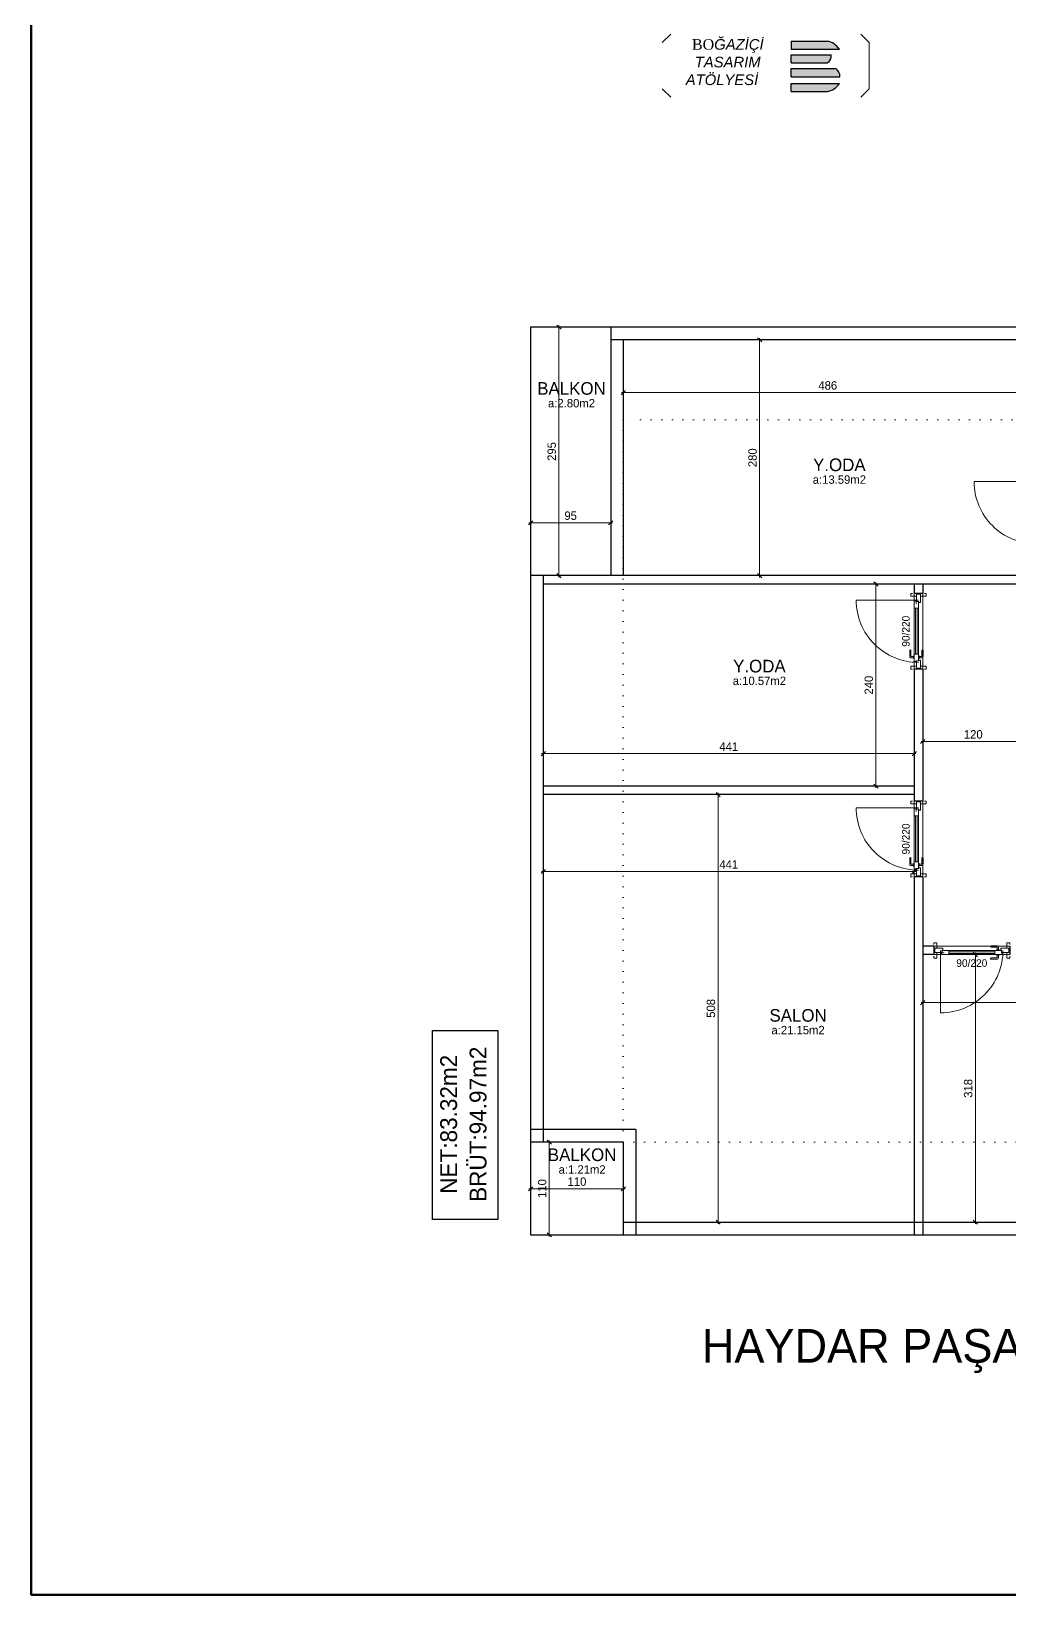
# Model space of a CAD drawing. Header units: centimetres. Extents: x 562865 to 1310255, y -148070 to 32737.
# Drawn here: x 613075 to 614236, y 5915 to 7772 of the extents above; entities that cross this region are included whole.
import ezdxf
from ezdxf.enums import TextEntityAlignment as Align

# ---------------------------------------------------------------- set-up
doc = ezdxf.new("R2010")
doc.units = ezdxf.units.CM
doc.header["$LTSCALE"] = 2.5
doc.linetypes.add('DOT', pattern=[0.25, 0, -0.25])
doc.layers.get('0').update_dxf_attribs({"color": 86})
for name, color, linetype, lineweight in [('_grns-03_Arka', 33, 'Continuous', 0), ('ADAKENARI', 18, 'Continuous', 5), ('DUVAR', 4, 'Continuous', 30), ('duvar-kesim', 7, 'Continuous', 0), ('GÖRÜNÜŞLER', 96, 'Continuous', 25), ('iç ölçü', 106, 'Continuous', 18), ('kapi', 9, 'Continuous', 0), ('kolon', 1, 'Continuous', 53), ('Z_YOL_ADI', 7, 'Continuous', 0)]:
    doc.layers.add(name, color=color, linetype=linetype, lineweight=lineweight)
for name, color, linetype in [('alan', 7, 'Continuous'), ('kapi-yazi', 7, 'Continuous'), ('mahal', 7, 'Continuous')]:
    doc.layers.add(name, color=color, linetype=linetype)
doc.styles.add('autodim', font='times.ttf')
doc.styles.add('PINAR', font='comic.ttf')
doc.dimstyles.new('TEMİZ ÖLÇÜ', dxfattribs={"dimtxt": 10, "dimasz": 5, "dimexe": 1.8, "dimexo": 0.625, "dimgap": 3, "dimtad": 1, "dimdec": 0, "dimrnd": 0.5, "dimzin": 1, "dimdsep": 46, "dimtxsty": 'PINAR', "dimblk": 'OBLIQUE', "dimcen": 0.9, "dimdle": 2, "dimclrd": 256, "dimclre": 256, "dimclrt": 7, "dimadec": 0, "dimazin": 0, "dimtfac": 1, "dimtdec": 0, "dimtofl": 0, "dimtmove": 2, "dimatfit": 2, "dimfxl": 10, "dimfxlon": 1, "dimlwd": -1, "dimlwe": -1, "dimarcsym": 0})

# ---------------------------------------------------------------- blocks, each defined once
blk = doc.blocks.new('_Oblique')
at = {"color": 0, "linetype": 'ByBlock', "lineweight": -2}
blk.add_line((-0.5, -0.5), (0.5, 0.5), dxfattribs=at)
blk = doc.blocks.new('*D992')
at = {"layer": 'Defpoints', "color": 0}
for p in [(613911.3, 7405.3), (613939.6, 7405.3), (613911.3, 7125.3)]:
    blk.add_point(p, dxfattribs=at)
at = {"layer": 'iç ölçü'}
for p, q in [((613939.6, 7123.3), (613939.6, 7407.3)), ((613929.6, 7405.3), (613941.4, 7405.3)), ((613929.6, 7125.3), (613941.4, 7125.3))]:
    blk.add_line(p, q, dxfattribs=at)
at = {"layer": 'iç ölçü', "linetype": 'ByBlock', "xscale": 5, "yscale": 5, "zscale": 5}
for p, rotation in [((613939.6, 7405.3), 90), ((613939.6, 7125.3), 270)]:
    blk.add_blockref('_Oblique', p, dxfattribs=dict(at, rotation=rotation))
at = {"layer": 'iç ölçü', "color": 7, "insert": (613931.2, 7265.3), "char_height": 10, "attachment_point": 5, "rotation": 90, "style": 'PINAR'}
blk.add_mtext('280', dxfattribs=at)
blk = doc.blocks.new('*D993')
at = {"layer": 'Defpoints', "color": 0}
for p in [(613777.8, 7359.8), (614263.1, 7359.8), (613777.8, 7342.6)]:
    blk.add_point(p, dxfattribs=at)
at = {"layer": 'iç ölçü'}
for p, q in [((613777.8, 7352.6), (613777.8, 7340.8)), ((614263.1, 7352.6), (614263.1, 7340.8)), ((614265.1, 7342.6), (613775.8, 7342.6))]:
    blk.add_line(p, q, dxfattribs=at)
at = {"layer": 'iç ölçü', "linetype": 'ByBlock', "xscale": 5, "yscale": 5, "zscale": 5, "rotation": 180}
blk.add_blockref('_Oblique', (613777.8, 7342.6), dxfattribs=at)
at = {"layer": 'iç ölçü', "linetype": 'ByBlock', "xscale": 5, "yscale": 5, "zscale": 5}
blk.add_blockref('_Oblique', (614263.1, 7342.6), dxfattribs=at)
at = {"layer": 'iç ölçü', "color": 7, "insert": (614020.4, 7351.1), "char_height": 10, "attachment_point": 5, "style": 'PINAR'}
blk.add_mtext('486', dxfattribs=at)
blk = doc.blocks.new('*D994')
at = {"layer": 'Defpoints', "color": 0}
for p in [(614133.1, 6617.5), (614393.1, 6618.4), (614393.1, 6617.5)]:
    blk.add_point(p, dxfattribs=at)
at = {"layer": 'iç ölçü'}
for p, q in [((614131.1, 6618.4), (614395.1, 6618.4)), ((614133.1, 6618.1), (614133.1, 6620.2)), ((614393.1, 6618.1), (614393.1, 6620.2))]:
    blk.add_line(p, q, dxfattribs=at)
at = {"layer": 'iç ölçü', "linetype": 'ByBlock', "xscale": 5, "yscale": 5, "zscale": 5, "rotation": 180}
blk.add_blockref('_Oblique', (614133.1, 6618.4), dxfattribs=at)
at = {"layer": 'iç ölçü', "linetype": 'ByBlock', "xscale": 5, "yscale": 5, "zscale": 5}
blk.add_blockref('_Oblique', (614393.1, 6618.4), dxfattribs=at)
at = {"layer": 'iç ölçü', "color": 7, "insert": (614263.1, 6626.9), "char_height": 10, "attachment_point": 5, "style": 'PINAR'}
blk.add_mtext('260', dxfattribs=at)
blk = doc.blocks.new('*D995')
at = {"layer": 'Defpoints', "color": 0}
for p in [(614184.5, 6675.3), (614184.5, 6357.6), (614195.6, 6357.6)]:
    blk.add_point(p, dxfattribs=at)
at = {"layer": 'iç ölçü'}
for p, q in [((614185.6, 6675.3), (614197.4, 6675.3)), ((614195.6, 6677.3), (614195.6, 6355.6)), ((614185.6, 6357.6), (614197.4, 6357.6))]:
    blk.add_line(p, q, dxfattribs=at)
at = {"layer": 'iç ölçü', "linetype": 'ByBlock', "xscale": 5, "yscale": 5, "zscale": 5}
for p, rotation in [((614195.6, 6675.3), 90), ((614195.6, 6357.6), 270)]:
    blk.add_blockref('_Oblique', p, dxfattribs=dict(at, rotation=rotation))
at = {"layer": 'iç ölçü', "color": 7, "insert": (614187.1, 6516.5), "char_height": 10, "attachment_point": 5, "rotation": 90, "style": 'PINAR'}
blk.add_mtext('318', dxfattribs=at)
blk = doc.blocks.new('*D996')
at = {"layer": 'Defpoints', "color": 0}
for p in [(614133.1, 6940.1), (614253.1, 6940.1), (614253.1, 6928.4)]:
    blk.add_point(p, dxfattribs=at)
at = {"layer": 'iç ölçü'}
for p, q in [((614131.1, 6928.4), (614255.1, 6928.4)), ((614133.1, 6938.4), (614133.1, 6926.6)), ((614253.1, 6938.4), (614253.1, 6926.6))]:
    blk.add_line(p, q, dxfattribs=at)
at = {"layer": 'iç ölçü', "linetype": 'ByBlock', "xscale": 5, "yscale": 5, "zscale": 5, "rotation": 180}
blk.add_blockref('_Oblique', (614133.1, 6928.4), dxfattribs=at)
at = {"layer": 'iç ölçü', "linetype": 'ByBlock', "xscale": 5, "yscale": 5, "zscale": 5}
blk.add_blockref('_Oblique', (614253.1, 6928.4), dxfattribs=at)
at = {"layer": 'iç ölçü', "color": 7, "insert": (614193.1, 6936.8), "char_height": 10, "attachment_point": 5, "style": 'PINAR'}
blk.add_mtext('120', dxfattribs=at)
blk = doc.blocks.new('fm-door1')
at = {"linetype": 'Continuous'}
for p, q in [((0, 25), (0, -25)), ((100, 25), (0, 25)), ((80, 32), (80, 0)), ((84, 28), (128, 28)), ((90, 50), (910, 50)), ((90, 50), (90, 30)), ((100, 30), (90, 30)), ((100, 30), (100, -5)), ((100, 30), (100, -5)), ((100, 0), (900, 0)), ((190, 50), (190, 0)), ((810, 50), (810, 0)), ((910, 30), (900, 30)), ((900, 30), (900, -5)), ((900, 25), (1000, 25)), ((910, 50), (910, 30)), ((1000, 25), (1000, -25)), ((110, -25), (0, -25)), ((100, -5), (110, -5)), ((110, -5), (100, -5)), ((110, -5), (110, -25)), ((110, -25), (110, -5)), ((890, -25), (890, -5)), ((890, -5), (900, -5)), ((890, -25), (1000, -25))]:
    blk.add_line(p, q, dxfattribs=at)
at = {"color": 8, "linetype": 'Continuous'}
for p, q in [((190, 35), (810, 35)), ((190, 15), (810, 15))]:
    blk.add_line(p, q, dxfattribs=at)
at = {"linetype": 'Continuous'}
for points in [[(858, 58), (858, 89, 0.414214), (842, 104), (759, 104, 1), (759, 89), (835, 89, -0.414214), (842, 81), (842, 58)], [(858, -8), (858, -39, -0.414214), (842, -54), (759, -54, -1), (759, -39), (835, -39, 0.414214), (842, -31), (842, -8)]]:
    blk.add_lwpolyline(points, format="xyb", dxfattribs=at)
for points in [[(869, 50), (869, 58), (831, 58), (831, 50)], [(869, 0), (869, -8), (831, -8), (831, 0)]]:
    blk.add_lwpolyline(points, dxfattribs=at)
blk.add_circle((84, 32), 4.26, dxfattribs=at)
blk = doc.blocks.new('*D999')
at = {"layer": 'Defpoints', "color": 0}
for p in [(613902.9, 6865.3), (613890.3, 6357.6), (613902.9, 6357.6)]:
    blk.add_point(p, dxfattribs=at)
at = {"layer": 'iç ölçü'}
for p, q in [((613900.3, 6865.3), (613888.5, 6865.3)), ((613890.3, 6867.3), (613890.3, 6355.6)), ((613900.3, 6357.6), (613888.5, 6357.6))]:
    blk.add_line(p, q, dxfattribs=at)
at = {"layer": 'iç ölçü', "linetype": 'ByBlock', "xscale": 5, "yscale": 5, "zscale": 5}
for p, rotation in [((613890.3, 6865.3), 90), ((613890.3, 6357.6), 270)]:
    blk.add_blockref('_Oblique', p, dxfattribs=dict(at, rotation=rotation))
at = {"layer": 'iç ölçü', "color": 7, "insert": (613881.8, 6611.5), "char_height": 10, "attachment_point": 5, "rotation": 90, "style": 'PINAR'}
blk.add_mtext('508', dxfattribs=at)
blk = doc.blocks.new('*D1000')
at = {"layer": 'Defpoints', "color": 0}
for p in [(614123.1, 6774.1), (613682.8, 6755.6), (614123.1, 6755.6)]:
    blk.add_point(p, dxfattribs=at)
at = {"layer": 'iç ölçü'}
for p, q in [((613680.8, 6774.1), (614125.1, 6774.1)), ((613682.8, 6764.1), (613682.8, 6775.9)), ((614123.1, 6764.1), (614123.1, 6775.9))]:
    blk.add_line(p, q, dxfattribs=at)
at = {"layer": 'iç ölçü', "linetype": 'ByBlock', "xscale": 5, "yscale": 5, "zscale": 5, "rotation": 180}
blk.add_blockref('_Oblique', (613682.8, 6774.1), dxfattribs=at)
at = {"layer": 'iç ölçü', "linetype": 'ByBlock', "xscale": 5, "yscale": 5, "zscale": 5}
blk.add_blockref('_Oblique', (614123.1, 6774.1), dxfattribs=at)
at = {"layer": 'iç ölçü', "color": 7, "insert": (613902.9, 6782.4), "char_height": 10, "attachment_point": 5, "style": 'PINAR'}
blk.add_mtext('441', dxfattribs=at)
blk = doc.blocks.new('*D1004')
at = {"layer": 'Defpoints', "color": 0}
for p in [(614043.1, 7115.3), (614077.6, 7115.3), (614043.1, 6875.3)]:
    blk.add_point(p, dxfattribs=at)
at = {"layer": 'iç ölçü'}
for p, q in [((614067.6, 7115.3), (614079.4, 7115.3)), ((614077.6, 6873.3), (614077.6, 7117.3)), ((614067.6, 6875.3), (614079.4, 6875.3))]:
    blk.add_line(p, q, dxfattribs=at)
at = {"layer": 'iç ölçü', "linetype": 'ByBlock', "xscale": 5, "yscale": 5, "zscale": 5}
for p, rotation in [((614077.6, 7115.3), 90), ((614077.6, 6875.3), 270)]:
    blk.add_blockref('_Oblique', p, dxfattribs=dict(at, rotation=rotation))
at = {"layer": 'iç ölçü', "color": 7, "insert": (614069.2, 6995.3), "char_height": 10, "attachment_point": 5, "rotation": 90, "style": 'PINAR'}
blk.add_mtext('240', dxfattribs=at)
blk = doc.blocks.new('*D1005')
at = {"layer": 'Defpoints', "color": 0}
for p in [(613682.8, 7077.3), (614123.1, 7077.3), (613682.8, 6914)]:
    blk.add_point(p, dxfattribs=at)
at = {"layer": 'iç ölçü'}
for p, q in [((614125.1, 6914), (613680.8, 6914)), ((613682.8, 6924), (613682.8, 6912.2)), ((614123.1, 6924), (614123.1, 6912.2))]:
    blk.add_line(p, q, dxfattribs=at)
at = {"layer": 'iç ölçü', "linetype": 'ByBlock', "xscale": 5, "yscale": 5, "zscale": 5, "rotation": 180}
blk.add_blockref('_Oblique', (613682.8, 6914), dxfattribs=at)
at = {"layer": 'iç ölçü', "linetype": 'ByBlock', "xscale": 5, "yscale": 5, "zscale": 5}
blk.add_blockref('_Oblique', (614123.1, 6914), dxfattribs=at)
at = {"layer": 'iç ölçü', "color": 7, "insert": (613902.9, 6922.3), "char_height": 10, "attachment_point": 5, "style": 'PINAR'}
blk.add_mtext('441', dxfattribs=at)
blk = doc.blocks.new('*D1008')
at = {"layer": 'Defpoints', "color": 0}
for p in [(613667.8, 7221.5), (613762.8, 7221.5), (613667.8, 7188)]:
    blk.add_point(p, dxfattribs=at)
at = {"layer": 'iç ölçü'}
for p, q in [((613764.8, 7188), (613665.8, 7188)), ((613667.8, 7198), (613667.8, 7186.2)), ((613762.8, 7198), (613762.8, 7186.2))]:
    blk.add_line(p, q, dxfattribs=at)
at = {"layer": 'iç ölçü', "linetype": 'ByBlock', "xscale": 5, "yscale": 5, "zscale": 5, "rotation": 180}
blk.add_blockref('_Oblique', (613667.8, 7188), dxfattribs=at)
at = {"layer": 'iç ölçü', "linetype": 'ByBlock', "xscale": 5, "yscale": 5, "zscale": 5}
blk.add_blockref('_Oblique', (613762.8, 7188), dxfattribs=at)
at = {"layer": 'iç ölçü', "color": 7, "insert": (613715.3, 7196.5), "char_height": 10, "attachment_point": 5, "style": 'PINAR'}
blk.add_mtext('95', dxfattribs=at)
blk = doc.blocks.new('*D1009')
at = {"layer": 'Defpoints', "color": 0}
for p in [(613701.4, 7420.3), (613719.3, 7420.3), (613719.3, 7125.3)]:
    blk.add_point(p, dxfattribs=at)
at = {"layer": 'iç ölçü'}
for p, q in [((613711.4, 7420.3), (613699.6, 7420.3)), ((613701.4, 7123.3), (613701.4, 7422.3)), ((613711.4, 7125.3), (613699.6, 7125.3))]:
    blk.add_line(p, q, dxfattribs=at)
at = {"layer": 'iç ölçü', "linetype": 'ByBlock', "xscale": 5, "yscale": 5, "zscale": 5}
for p, rotation in [((613701.4, 7420.3), 90), ((613701.4, 7125.3), 270)]:
    blk.add_blockref('_Oblique', p, dxfattribs=dict(at, rotation=rotation))
at = {"layer": 'iç ölçü', "color": 7, "insert": (613692.9, 7272.8), "char_height": 10, "attachment_point": 5, "rotation": 90, "style": 'PINAR'}
blk.add_mtext('295', dxfattribs=at)
blk = doc.blocks.new('*D1010')
at = {"layer": 'Defpoints', "color": 0}
for p in [(613667.8, 6397.3), (613667.8, 6375.9), (613777.8, 6375.9)]:
    blk.add_point(p, dxfattribs=at)
at = {"layer": 'iç ölçü'}
for p, q in [((613779.8, 6397.3), (613665.8, 6397.3)), ((613667.8, 6387.3), (613667.8, 6399.1)), ((613777.8, 6387.3), (613777.8, 6399.1))]:
    blk.add_line(p, q, dxfattribs=at)
at = {"layer": 'iç ölçü', "linetype": 'ByBlock', "xscale": 5, "yscale": 5, "zscale": 5, "rotation": 180}
blk.add_blockref('_Oblique', (613667.8, 6397.3), dxfattribs=at)
at = {"layer": 'iç ölçü', "linetype": 'ByBlock', "xscale": 5, "yscale": 5, "zscale": 5}
blk.add_blockref('_Oblique', (613777.8, 6397.3), dxfattribs=at)
at = {"layer": 'iç ölçü', "color": 7, "insert": (613722.8, 6405.7), "char_height": 10, "attachment_point": 5, "style": 'PINAR'}
blk.add_mtext('110', dxfattribs=at)
blk = doc.blocks.new('*D1011')
at = {"layer": 'Defpoints', "color": 0}
for p in [(613691.8, 6452.6), (613689.9, 6342.6), (613691.8, 6342.6)]:
    blk.add_point(p, dxfattribs=at)
at = {"layer": 'iç ölçü'}
for p, q in [((613691.2, 6452.6), (613688.1, 6452.6)), ((613689.9, 6454.6), (613689.9, 6340.6)), ((613691.2, 6342.6), (613688.1, 6342.6))]:
    blk.add_line(p, q, dxfattribs=at)
at = {"layer": 'iç ölçü', "linetype": 'ByBlock', "xscale": 5, "yscale": 5, "zscale": 5}
for p, rotation in [((613689.9, 6452.6), 90), ((613689.9, 6342.6), 270)]:
    blk.add_blockref('_Oblique', p, dxfattribs=dict(at, rotation=rotation))
at = {"layer": 'iç ölçü', "color": 7, "insert": (613681.5, 6397.6), "char_height": 10, "attachment_point": 5, "rotation": 90, "style": 'PINAR'}
blk.add_mtext('110', dxfattribs=at)
blk = doc.blocks.new('A$C1BDB261E')
at = {"layer": 'DUVAR'}
h = blk.add_hatch(color=41, dxfattribs=at)
h.dxf.hatch_style = 1
h.paths.add_polyline_path([(195.7, 57.1), (210.2, 57.1, 0.202686), (195.7, 66.8), (153.1, 66.8), (153.1, 57.1)])
h.paths.add_polyline_path([(153.1, 50.6), (153.1, 40.9), (195.7, 40.9, 0.299894), (200.5, 50.6), (195.7, 50.6)])
h.paths.add_polyline_path([(210.7, 24.4, 0.299894), (205.8, 34.1), (201, 34.1), (153.1, 34.1), (153.1, 24.4)])
h.paths.add_polyline_path([(195.7, 6.7, 0.202686), (210.2, 16.4), (195.7, 16.4), (153.1, 16.4), (153.1, 6.7)])
at = {"layer": '_grns-03_Arka'}
for p, q in [((0, 65), (10, 75)), ((245.7, 65), (235.7, 75)), ((245.7, 65), (245.7, 10)), ((10, 0), (0, 10)), ((235.7, 0), (245.7, 10))]:
    blk.add_line(p, q, dxfattribs=at)
at = {"layer": 'DUVAR', "color": 41}
for p, q in [((153.1, 66.8), (153.1, 57.1)), ((153.1, 66.8), (195.7, 66.8)), ((153.1, 57.1), (195.7, 57.1)), ((195.7, 57.1), (210.2, 57.1)), ((153.1, 40.9), (153.1, 50.6)), ((153.1, 50.6), (195.7, 50.6)), ((153.1, 40.9), (195.7, 40.9)), ((195.7, 50.6), (200.5, 50.6)), ((153.1, 24.4), (153.1, 34.1)), ((153.1, 34.1), (201, 34.1)), ((153.1, 24.4), (210.7, 24.4)), ((201, 34.1), (205.8, 34.1)), ((153.1, 6.7), (153.1, 16.4)), ((153.1, 16.4), (195.7, 16.4)), ((153.1, 6.7), (195.7, 6.7)), ((195.7, 16.4), (210.2, 16.4))]:
    blk.add_line(p, q, dxfattribs=at)
for centre, radius, start, end in [((191.5, 44.7), 22.4, 33.3943, 79.2256), ((190.8, 49.4), 9.84, 300.0476, 6.8223), ((200.9, 25.6), 9.84, 353.1777, 59.9524), ((191.5, 28.7), 22.4, 280.7744, 326.6057)]:
    blk.add_arc(centre, radius, start, end, dxfattribs=at)
at = {"insert": (22.8, 69.1), "char_height": 12.589, "width": 119.549, "attachment_point": 1, "style": 'autodim'}
blk.add_mtext('\\pi12.452;BO{\\fArial|b0|i1|c162|p34;ĞAZİÇİ \\P\\pi15.789;TASARIM \\P\\pi5.1217;ATÖLYESİ}', dxfattribs=at)

msp = doc.modelspace()

# ---------------------------------------------------------------- linework, layer by layer
at = {"layer": 'ADAKENARI', "color": 2, "linetype": 'DOT', "ltscale": 20}
msp.add_lwpolyline([(615398.4, 6452.6), (615398.4, 7310.3), (613777.8, 7310.3), (613777.8, 6452.6)], close=True, dxfattribs=at)
at = {"layer": 'DUVAR'}
for p, q in [((614283.1, 7420.3), (613667.8, 7420.3)), ((613667.8, 7420.3), (613667.8, 6342.6)), ((613762.8, 7420.3), (613762.8, 7125.3)), ((614298.1, 7405.3), (613762.8, 7405.3)), ((613777.8, 7405.3), (613777.8, 7125.3)), ((614263.1, 7125.3), (613667.8, 7125.3)), ((613682.8, 7125.3), (613682.8, 6452.6)), ((614273.1, 7115.3), (613682.8, 7115.3)), ((614123.1, 7115.3), (614123.1, 7104.3)), ((614133.1, 7115.3), (614133.1, 7104.3)), ((614133.1, 7104.3), (614123.1, 7104.3)), ((614123.1, 7014.3), (614123.1, 6857.7)), ((614133.1, 7014.3), (614123.1, 7014.3)), ((614133.1, 7014.3), (614133.1, 6857.7)), ((614123.1, 6875.3), (613682.8, 6875.3)), ((614123.1, 6865.3), (613682.8, 6865.3)), ((614133.1, 6857.7), (614123.1, 6857.7)), ((614123.1, 6767.7), (614123.1, 6342.6)), ((614133.1, 6767.7), (614123.1, 6767.7)), ((614133.1, 6767.7), (614133.1, 6342.6)), ((614146.4, 6685.3), (614133.1, 6685.3)), ((614146.4, 6685.3), (614146.4, 6675.3)), ((614236.4, 6685.3), (614236.4, 6675.3)), ((614146.4, 6675.3), (614133.1, 6675.3)), ((613792.8, 6467.6), (613667.8, 6467.6)), ((613792.8, 6467.6), (613792.8, 6342.6)), ((613777.8, 6452.6), (613667.8, 6452.6)), ((613777.8, 6452.6), (613777.8, 6342.6)), ((613777.8, 6357.6), (615383.4, 6357.6)), ((613667.8, 6342.6), (615508.4, 6342.6))]:
    msp.add_line(p, q, dxfattribs=at)
at = {"layer": 'duvar-kesim'}
for p, q in [((614123.1, 7104.3), (614123.1, 7014.3)), ((614133.1, 7104.3), (614133.1, 7014.3)), ((614123.1, 6857.7), (614123.1, 6767.7)), ((614133.1, 6857.7), (614133.1, 6767.7)), ((614146.4, 6685.3), (614236.4, 6685.3)), ((614146.4, 6675.3), (614236.4, 6675.3))]:
    msp.add_line(p, q, dxfattribs=at)
at = {"layer": 'GÖRÜNÜŞLER', "lineweight": 30}
msp.add_lwpolyline([(613551.4, 6360.8), (613551.4, 6585.4), (613629, 6585.4), (613629, 6360.8)], close=True, dxfattribs=at)
at = {"layer": 'kapi'}
for points in [[(614268.1, 7237), (614194.1, 7237, 0.414214), (614268.1, 7163, 0.414214)], [(614128.1, 7096.3), (614054.1, 7096.3, 0.414214), (614128.1, 7022.3, 0.414214)], [(614128.1, 6849.7), (614054.1, 6849.7, 0.414214), (614128.1, 6775.7, 0.414214)], [(614154.4, 6680.3), (614154.4, 6606.3, 0.414214), (614228.4, 6680.3, 0.414214)]]:
    msp.add_lwpolyline(points, format="xyb", dxfattribs=at)
for points in [[(614121.1, 7104.3), (614119.1, 7104.3), (614119.1, 7100.8), (614125.6, 7100.8)], [(614135.1, 7104.3), (614137.1, 7104.3), (614137.1, 7100.8), (614130.6, 7100.8)], [(614121.1, 7014.3), (614119.1, 7014.3), (614119.1, 7017.8), (614125.6, 7017.8)], [(614135.1, 7014.3), (614137.1, 7014.3), (614137.1, 7017.8), (614130.6, 7017.8)], [(614121.1, 6857.7), (614119.1, 6857.7), (614119.1, 6854.2), (614125.6, 6854.2)], [(614135.1, 6857.7), (614137.1, 6857.7), (614137.1, 6854.2), (614130.6, 6854.2)], [(614121.1, 6767.7), (614119.1, 6767.7), (614119.1, 6771.2), (614125.6, 6771.2)], [(614135.1, 6767.7), (614137.1, 6767.7), (614137.1, 6771.2), (614130.6, 6771.2)], [(614146.4, 6687.3), (614146.4, 6689.3), (614149.9, 6689.3), (614149.9, 6682.8)], [(614236.4, 6687.3), (614236.4, 6689.3), (614232.9, 6689.3), (614232.9, 6682.8)], [(614146.4, 6673.3), (614146.4, 6671.3), (614149.9, 6671.3), (614149.9, 6677.8)], [(614236.4, 6673.3), (614236.4, 6671.3), (614232.9, 6671.3), (614232.9, 6677.8)]]:
    msp.add_lwpolyline(points, dxfattribs=at)
at = {"layer": 'kolon', "color": 3}
msp.add_lwpolyline([(616279.9, 5915.3), (613075.2, 5915.3), (613075.2, 9347), (616279.9, 9347)], close=True, dxfattribs=at)

# ---------------------------------------------------------------- block references
at = {"layer": 'iç ölçü'}
msp.add_blockref('A$C1BDB261E', (613824, 7693.3), dxfattribs=at)
at = {"layer": 'kapi', "xscale": 0.08800000000337604, "yscale": -0.09999999999854481, "zscale": 0.08800000000000001, "rotation": 270}
for p in [(614128.1, 7103.3), (614128.1, 6856.7)]:
    msp.add_blockref('fm-door1', p, dxfattribs=at)
at = {"layer": 'kapi', "xscale": 0.08799999999973807, "yscale": -0.09999999999854481, "zscale": 0.08800000000000001}
msp.add_blockref('fm-door1', (614147.4, 6680.3), dxfattribs=at)

# ---------------------------------------------------------------- texts
at = {"layer": 'alan', "style": 'PINAR'}
for s, p in [('a:2.80m2', (613716.3, 7325.1)), ('a:13.59m2', (614034.2, 7234.4)), ('a:10.57m2', (613939.3, 6995.4)), ('a:21.15m2', (613985.2, 6580.7)), ('a:1.21m2', (613728.9, 6415.2))]:
    msp.add_text(s, height=10, dxfattribs=at).set_placement(p, align=Align.CENTER)
at = {"layer": 'alan', "lineweight": 90, "style": 'PINAR'}
for s, p in [('NET:83.32m2', (613580.5, 6473.9)), ('BRÜT:94.97m2', (613615.4, 6473.9))]:
    msp.add_text(s, height=20, rotation=90, dxfattribs=at).set_placement(p, align=Align.CENTER)
at = {"layer": 'kapi-yazi', "style": 'PINAR'}
for p in [(614113.1, 7059.3), (614113.1, 6812.7)]:
    msp.add_text('90/220', height=9, rotation=90, dxfattribs=at).set_placement(p, align=Align.MIDDLE_CENTER)
msp.add_text('90/220', height=9, dxfattribs=at).set_placement((614191.4, 6665.3), align=Align.MIDDLE_CENTER)
at = {"layer": 'mahal', "style": 'PINAR'}
for s, p in [('BALKON', (613716.3, 7340.1)), ('Y.ODA', (614034.2, 7249.4)), ('Y.ODA', (613939.3, 7010.4)), ('SALON', (613985.2, 6595.7)), ('BALKON', (613728.9, 6430.2))]:
    msp.add_text(s, height=15, dxfattribs=at).set_placement(p, align=Align.CENTER)
at = {"layer": 'Z_YOL_ADI', "style": 'PINAR'}
msp.add_text('HAYDAR PAŞA Sokak', height=40, dxfattribs=at).set_placement((613871, 6190.8))

# ---------------------------------------------------------------- dimensions: what is measured, and where the dimension line sits
at = {"layer": 'iç ölçü'}
for base, p1, p2, picture, middle in [((613701.4, 7420.3), (613719.3, 7125.3), (613719.3, 7420.3), '*D1009', (613692.9, 7272.8)), ((613939.6, 7405.3), (613911.3, 7125.3), (613911.3, 7405.3), '*D992', (613931.2, 7265.3)), ((614077.6, 7115.3), (614043.1, 6875.3), (614043.1, 7115.3), '*D1004', (614069.2, 6995.3)), ((613890.3, 6357.6), (613902.9, 6865.3), (613902.9, 6357.6), '*D999', (613881.8, 6611.5)), ((614195.6, 6357.6), (614184.5, 6675.3), (614184.5, 6357.6), '*D995', (614187.1, 6516.5)), ((613689.9, 6342.6), (613691.8, 6452.6), (613691.8, 6342.6), '*D1011', (613681.5, 6397.6))]:
    dim = msp.add_linear_dim(base=base, p1=p1, p2=p2, angle=90, dimstyle='TEMİZ ÖLÇÜ', override={"dimarcsym": 1}, dxfattribs=at)
    dim.commit()
    dim.dimension.update_dxf_attribs({"geometry": picture, "text_midpoint": middle})
for base, p1, p2, picture, middle in [((613777.8, 7342.6), (614263.1, 7359.8), (613777.8, 7359.8), '*D993', (614020.4, 7351.1)), ((613667.8, 7188), (613762.8, 7221.5), (613667.8, 7221.5), '*D1008', (613715.3, 7196.5)), ((613682.8, 6914), (614123.1, 7077.3), (613682.8, 7077.3), '*D1005', (613902.9, 6922.3)), ((614253.1, 6928.4), (614133.1, 6940.1), (614253.1, 6940.1), '*D996', (614193.1, 6936.8)), ((614123.1, 6774.1), (613682.8, 6755.6), (614123.1, 6755.6), '*D1000', (613902.9, 6782.4)), ((614393.1, 6618.4), (614133.1, 6617.5), (614393.1, 6617.5), '*D994', (614263.1, 6626.9)), ((613667.8, 6397.3), (613777.8, 6375.9), (613667.8, 6375.9), '*D1010', (613722.8, 6405.7))]:
    dim = msp.add_linear_dim(base=base, p1=p1, p2=p2, dimstyle='TEMİZ ÖLÇÜ', override={"dimarcsym": 1}, dxfattribs=at)
    dim.commit()
    dim.dimension.update_dxf_attribs({"geometry": picture, "text_midpoint": middle})

doc.saveas('drawing.dxf')
